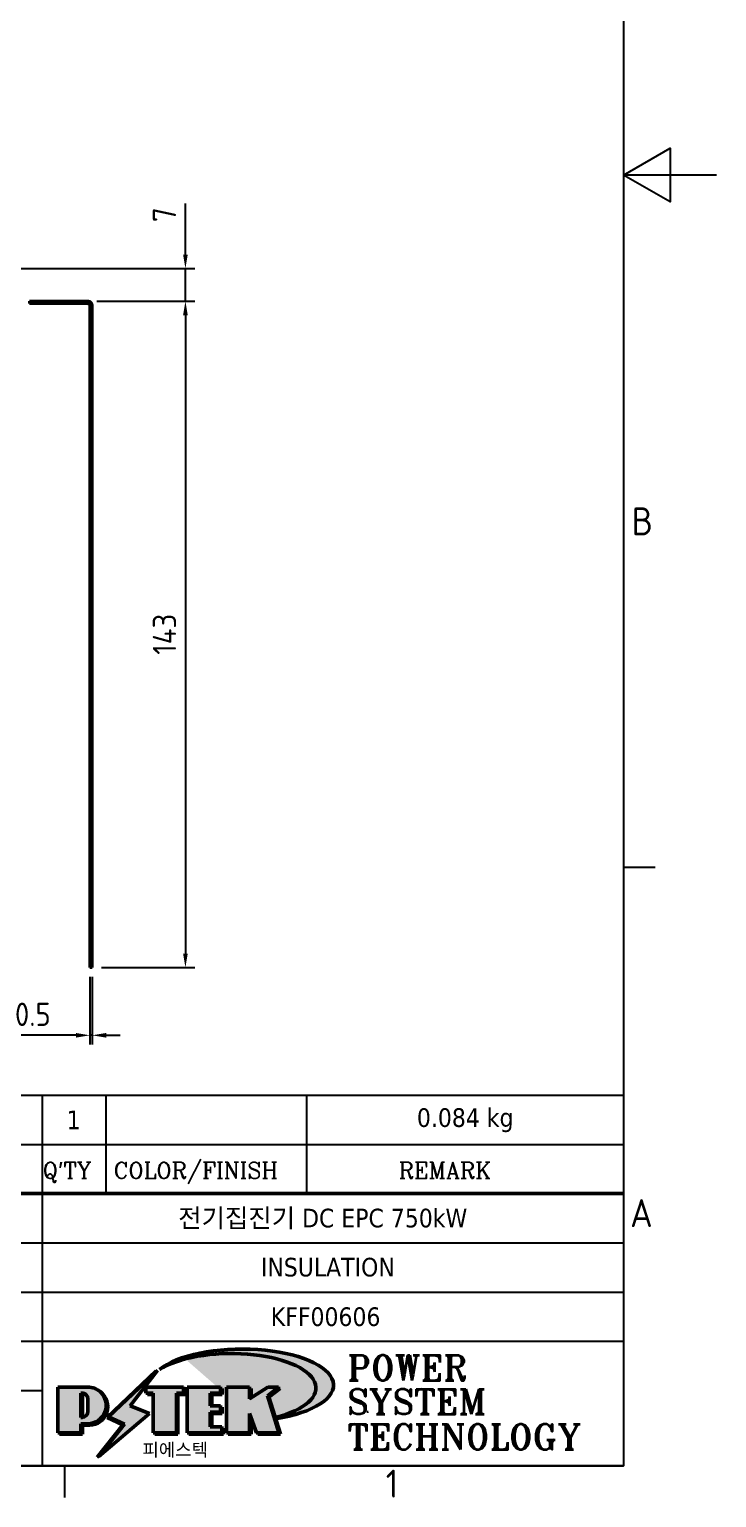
# Model space of a CAD drawing. Header units: millimetres. Extents: x 0 to 840, y 0 to 594.
# Drawn here: x 692.5 to 840, y 13.2 to 328.3 of the extents above; entities that cross this region are included whole.
import ezdxf
from ezdxf.enums import TextEntityAlignment as Align

# ---------------------------------------------------------------- set-up
doc = ezdxf.new("R2010")
doc.units = ezdxf.units.MM
doc.header["$LTSCALE"] = 2
doc.layers.get('0').update_dxf_attribs({"color": 3, "lineweight": 25})
for name, color, linetype, lineweight in [('가시적인 것(ISO)', 3, 'Continuous', 40), ('경계(ISO)', 7, 'Continuous', 25), ('제목(ISO)', 5, 'Continuous', 50), ('치수(ISO)', 2, 'Continuous', 25), ('해치(ISO)', 7, 'Continuous', 18)]:
    doc.layers.add(name, color=color, linetype=linetype, lineweight=lineweight)
doc.styles.add('HAN_291', font='')
doc.styles.add('HAN_370', font='', dxfattribs={"width": 2})
doc.styles.add('RC_284', font='ROMANC.shx')
doc.styles.add('RC_287', font='ROMANC.shx')
doc.styles.add('RC_292', font='ROMANC.shx')
doc.styles.add('ROMANT_294', font='romant.shx')
doc.styles.add('문자 텍스트_M2B', font='isocp.shx')
doc.styles.add('치수 텍스트_PSTEK_POSCO', font='isocp.shx')
doc.styles.add('텍스트 스타일198', font='tahoma.ttf')
doc.styles.add('텍스트 스타일333', font='ROMANC.shx', dxfattribs={"width": 0.800000011920929})
doc.styles.get('HAN_291').set_extended_font_data('GulimChe')
doc.styles.get('HAN_370').set_extended_font_data('GulimChe')
doc.dimstyles.new('치수_PSTEK_POSCO', dxfattribs={"dimscale": 2, "dimtxt": 2.5, "dimasz": 1.5, "dimexe": 1, "dimexo": 1, "dimgap": 1, "dimtad": 1, "dimrnd": 1e-08, "dimdsep": 46, "dimtxsty": '치수 텍스트_PSTEK_POSCO', "dimcen": 0.09, "dimdle": 10, "dimclrd": 7, "dimclre": 7, "dimclrt": 2, "dimadec": 1, "dimazin": 2, "dimtfac": 1, "dimtmove": 0, "dimatfit": 3, "dimfxl": 0, "dimtolj": 1, "dimlwd": -1, "dimlwe": -1, "dimarcsym": 0})

# ---------------------------------------------------------------- blocks, each defined once
blk = doc.blocks.new('경계 Default Border')
at = {"layer": '경계(ISO)'}
for p, q in [((410, 74.25000190734863), (413.4000015258789, 74.25000190734863)), ((350, 10), (350, 6.599999666213989))]:
    blk.add_line(p, q, dxfattribs=at)
at = {"layer": '경계(ISO)', "flags": 128}
for points in [[(10, 10), (10, 287.0000076293945), (410, 287.0000076293945), (410, 10), (10, 10)], [(420, 148.5000038146973), (410, 148.5000038146973), (415, 151.3867473602295), (415, 145.6132507324219), (410, 148.5000038146973)]]:
    blk.add_lwpolyline(points, dxfattribs=at)
at = {"layer": '경계(ISO)', "color": 2, "char_height": 3.00000011920929, "attachment_point": 7, "style": '문자 텍스트_M2B'}
for s, insert in [('B', (410.878270202895, 109.8463944559917)), ('A', (410.7144008173592, 35.61784856929444)), ('1', (384.4860661041481, 6.59999988079071))]:
    blk.add_mtext(s, dxfattribs=dict(at, insert=insert))
blk = doc.blocks.new('제목 블록 PSTEK')
for color, points in [(252, [(317.2195697678507, 17.0593801673321), (322.0326348870767, 21.62682475217465), (322.2781991042243, 21.94392121864296), (317.0471853425802, 16.97985676345368), (318.7512090904202, 16.1899260703855), (316.0018030350395, 12.71868385740789), (316.3356552234328, 13.00206718743325), (318.9235935156908, 16.2694494742633)]), (5, [(321.6183518841322, 17.4193704504104), (319.5281351041078, 18.24969419629727), (322.4505835294948, 22.02344462252142), (317.2195697678507, 17.0593801673321), (318.9235935156908, 16.2694494742633), (316.1741874603099, 12.79820726128571)]), (1, [(324.4839107253602, 19.60711530335299), (325.2419748254881, 19.60711530335299), (325.2419748254881, 20.25857663940324), (321.2266040451076, 20.25857663940324), (321.2266040451076, 19.60711530335299), (321.9846681452406, 19.60711530335299), (321.9846681452406, 15.3430047401139), (324.4839107253602, 15.3430047401139)]), (252, [(321.9846681452406, 19.60711530335299), (321.4042753185749, 19.60711530335299), (321.4042753185749, 19.45905590879572), (321.9846681452406, 19.45905590879572)]), (252, [(324.6615819988275, 19.45905590879572), (325.4196460989604, 19.45905590879572), (325.4196460989604, 20.11051724484596), (325.2419748254881, 20.11051724484596), (325.2419748254881, 19.60711530335299), (324.4839107253602, 19.60711530335299), (324.4839107253602, 15.3430047401139), (322.1623394187076, 15.3430047401139), (322.1623394187076, 15.19494534555726), (324.6615819988275, 15.19494534555726)]), (1, [(329.2277337269622, 20.25857663940324), (325.65654113025, 20.25857663940324), (325.65654113025, 15.3430047401139), (329.3580259941756, 15.3430047401139), (329.3580259941756, 15.9944660761648), (328.1137701654877, 15.9944660761648), (328.1137701654877, 17.56360607323003), (329.2277337269622, 17.56360607323003), (329.2277337269622, 18.25543873810179), (328.1137701654877, 18.25543873810179), (328.1137701654877, 19.60711530335299), (329.2277337269622, 19.60711530335299)]), (252, [(328.2914414389548, 19.45905590879572), (329.4054050004294, 19.45905590879572), (329.4054050004294, 20.11051724484596), (329.2277337269622, 20.11051724484596), (329.2277337269622, 19.60711530335299), (328.1137701654877, 19.60711530335299), (328.1137701654877, 18.25543873810179), (328.2914414389548, 18.25543873810179)]), (1, [(332.3312149849806, 20.25857663940324), (329.8592894925411, 20.25857663940324), (329.8592894925411, 15.3430047401139), (332.3312149849806, 15.3430047401139), (332.3312149849806, 17.4318630164523), (333.0701931098801, 15.3430047401139), (335.4855464857051, 15.3430047401139), (334.2514536401189, 19.30614745124769), (335.4379594596742, 20.25857663940324), (334.3071782107978, 20.25857663940324), (332.3312149849806, 18.99741471888304)]), (252, [(332.5088862584528, 20.1105172448466), (332.3312149849806, 20.1105172448466), (332.3312149849806, 18.99741471888368), (332.5088862584528, 19.11081371413894)]), (252, [(335.6156307331414, 20.11051724484596), (335.2535118015555, 20.11051724484596), (334.2514536401189, 19.30614745124769), (335.4855464857051, 15.3430047401139), (333.1954852176545, 15.3430047401139), (333.2478643833523, 15.19494534555726), (335.6632177591723, 15.19494534555726), (334.4291249135862, 19.15808805669106)]), (252, [(328.2914414389548, 17.41554667867274), (329.4054050004294, 17.41554667867274), (329.4054050004294, 18.10737934354514), (329.2277337269622, 18.10737934354514), (329.2277337269622, 17.56360607323003), (328.1137701654877, 17.56360607323003), (328.1137701654877, 15.9944660761648), (328.2914414389548, 15.9944660761648)]), (252, [(332.5088862584528, 16.92964231796647), (332.3312149849806, 17.43186301645164), (332.3312149849806, 15.3430047401139), (330.0369607660135, 15.3430047401139), (330.0369607660135, 15.19494534555726), (332.5088862584528, 15.19494534555726)]), (252, [(329.5356972676428, 15.8464066816075), (329.3580259941756, 15.8464066816075), (329.3580259941756, 15.3430047401139), (325.8342124037171, 15.3430047401139), (325.8342124037171, 15.19494534555726), (329.5356972676428, 15.19494534555726)])]:
    blk.add_hatch(color=color).paths.add_polyline_path(points)
h = blk.add_hatch(color=1)
edge = h.paths.add_edge_path(flags=0)
edge.add_line((314.2242174273352, 19.60711530335299), (314.2242174273352, 17.00126995915134))
edge.add_line((314.2242174273352, 17.00126995915134), (314.3485873187598, 17.00126995915134))
edge.add_arc((314.3485873187598, 17.6527312952023), 0.6514613360509371, 270, 360)
edge.add_line((315.0000486548106, 17.6527312952023), (315.0000486548106, 18.95565396730211))
edge.add_arc((314.3485873187598, 18.95565396730212), 0.6514613360508712, 0, 90)
edge.add_line((314.3485873187598, 19.60711530335299), (314.2242174273352, 19.60711530335299))
edge = h.paths.add_edge_path()
edge.add_arc((314.9847713324306, 18.28938669179658), 1.969189947606664, 269.9999999999959, 450)
edge.add_line((314.9847713324306, 20.25857663940318), (311.7664314776902, 20.25857663940324))
edge.add_line((311.7664314776902, 20.25857663940324), (311.7664314776902, 15.3430047401139))
edge.add_line((311.7664314776902, 15.3430047401139), (314.2242174273352, 15.3430047401139))
edge.add_line((314.2242174273352, 15.3430047401139), (314.2242174273352, 16.32019674418991))
edge.add_line((314.2242174273352, 16.32019674418991), (314.9847713324307, 16.32019674418991))
h = blk.add_hatch(color=252)
edge = h.paths.add_edge_path()
edge.add_arc((314.9847713324309, 18.28938669179657), 1.969189947606666, 270, 406.8278729790604)
edge.add_arc((315.1624426058984, 18.1413272972396), 1.969189947606962, -90, 53.560984836317004, ccw=False)
edge.add_line((315.1624426058984, 16.17213734963263), (314.4018887008024, 16.17213734963263))
edge.add_line((314.4018887008024, 16.17213734963263), (314.4018887008024, 15.19494534555726))
edge.add_line((314.4018887008024, 15.19494534555726), (311.9441027511573, 15.19494534555726))
edge.add_line((311.9441027511573, 15.19494534555726), (311.9441027511573, 15.3430047401139))
edge.add_line((311.9441027511573, 15.3430047401139), (314.2242174273352, 15.3430047401139))
edge.add_line((314.2242174273352, 15.3430047401139), (314.2242174273352, 16.32019674418991))
edge.add_line((314.2242174273352, 16.32019674418991), (314.9847713324309, 16.32019674418991))
h = blk.add_hatch(color=252)
edge = h.paths.add_edge_path()
edge.add_line((314.4018887008024, 19.45905590879572), (314.5262585922315, 19.45905590879572))
edge.add_arc((314.5262585922314, 18.80759457274939), 0.6514613360463194, 60.4189348879147, 90.00000000000318, ccw=False)
edge.add_arc((314.3485873187602, 18.95565396730057), 0.6514613360524251, 39.96992292766206, 90.00000000009999)
edge.add_line((314.3485873187591, 19.60711530335307), (314.2242174273352, 19.60711530335298))
edge.add_line((314.2242174273352, 19.60711530335299), (314.2242174273352, 17.00126995915134))
edge.add_line((314.2242174273352, 17.00126995915134), (314.3485873187591, 17.00126995915134))
edge.add_arc((314.3485873187568, 17.652731295233), 0.6514613360816299, 270.0000000002, 274.6930825552478)
edge.add_line((314.4018887008024, 17.0034541317032), (314.4018887008024, 19.45905590879572))
at = {"layer": '해치(ISO)', "true_color": 0x27d1fc}
h = blk.add_hatch(color=140, dxfattribs=at)
edge = h.paths.add_edge_path()
edge.add_ellipse((330.3660919371412, 20.15576403068321), major_axis=(9.100907360794343, 0), ratio=0.4069904968023172, start_angle=301.3098473703837, end_angle=507.7436900681698)
edge.add_ellipse((331.5340919371412, 20.4634168429492), major_axis=(-9.82350664112931, 0), ratio=0.3942600559756514, start_angle=111.51207141178469, end_angle=334.47025347086895, ccw=False)
edge.add_line((335.1363447531188, 16.8601935978785), (335.0955236905705, 16.99119398620872))
at = {"color": 180}
for p, q in [((182.475792979055, 11.79100474011392), (182.4757929790549, 51.56524660363496)), ((182.4757929790549, 51.56524660363496), (372.4757929537551, 51.56524660363496)), ((189.2651435055721, 51.56524660363496), (189.2651435055722, 41.00524660363494)), ((215.2152739891528, 41.00524660363494), (215.2152739891528, 51.56524660363496)), ((280.8758854511282, 51.56524660363496), (280.8758854511282, 41.00524660363494)), ((310.0881549537552, 51.56524660363496), (310.0881549537553, 41.00524660363494)), ((316.9044520275131, 51.56524660363496), (316.9044520275127, 41.00524660363494)), ((338.4566026226726, 51.56524660363496), (338.4566026226727, 41.00524660363494)), ((372.4757929537551, 51.56524660363496), (372.4757929537551, 11.79100474011389)), ((182.475792979055, 46.2852466036349), (372.4757929537551, 46.28524660363492)), ((182.475792979055, 41.00524660363493), (206.451475290024, 41.00524660363493)), ((222.9401812389276, 11.79100474011392), (222.9401812389276, 41.00524660363494)), ((239.4288871878316, 11.79100474011392), (239.4288871878316, 41.00524660363494)), ((255.9175931367356, 11.79100474011392), (255.9175931367356, 41.00524660363494)), ((268.6918866058747, 41.00524660363494), (268.6918866058747, 30.44524660363498)), ((280.8758854511282, 41.00524660363494), (280.8758854511282, 25.16524660363502)), ((310.088154953755, 41.00524660363494), (310.088154953755, 11.79100474011392)), ((182.475792979055, 35.72524660363497), (206.451475290024, 35.72524660363497)), ((198.8621818849491, 12.02524660363491), (198.8621818849491, 35.72524660363497)), ((206.451475290024, 35.72524660363497), (372.4757929537551, 35.72524660363497)), ((182.475792979055, 31.77524660363492), (206.451475290024, 31.77524660363492)), ((255.917593136736, 30.44524660363498), (372.4757929537552, 30.44524660363501)), ((182.475792979055, 27.82524660363487), (206.451475290024, 27.82524660363487)), ((182.475792979055, 23.87524660363505), (206.451475290024, 23.87524660363505)), ((255.9175931367359, 25.16524660363502), (372.4757929537552, 25.165246603635)), ((268.6918866058744, 25.16524660363502), (268.6918866058744, 11.79100474011392)), ((182.475792979055, 19.92524660363478), (206.451475290024, 19.92524660363478)), ((255.9175931367359, 19.88524660363481), (310.0881549537553, 19.88524660363481)), ((182.475792979055, 15.97524660363496), (206.451475290024, 15.97524660363496)), ((206.451475290024, 16.74100474011396), (255.9175931367359, 16.74100474011396)), ((182.475792979055, 11.79100474011392), (372.4757929537551, 11.79100474011389))]:
    blk.add_line(p, q, dxfattribs=at)
at = {"color": 7, "lineweight": 50}
for p, q in [((206.4514752900237, 11.79100474011392), (206.4514752900237, 41.00524660363494)), ((206.451475290024, 41.00524660363494), (372.4757929537551, 41.00524660363496))]:
    blk.add_line(p, q, dxfattribs=at)
at = {"color": 7}
for p, q in [((322.2781991042243, 21.94392121864296), (317.0471853425802, 16.97985676345368)), ((322.4505835294948, 22.02344462252142), (317.2195697678507, 17.0593801673321)), ((317.2195697678507, 17.0593801673321), (322.0326348870767, 21.62682475217465)), ((319.5281351041078, 18.24969419629727), (322.4505835294948, 22.02344462252142)), ((322.0326348870767, 21.62682475217465), (322.2781991042243, 21.94392121864296)), ((311.7664314776902, 20.25900474011391), (311.7664314776902, 15.34300474011391)), ((314.9847713324309, 20.25857663940324), (311.7664314776902, 20.25857663940324)), ((314.9847713324309, 20.25857663940324), (311.7664314776902, 20.25857663940324)), ((311.7664314776902, 20.25857663940324), (311.7664314776902, 15.3430047401139)), ((314.2242174273352, 17.00126995915134), (314.2242174273352, 19.60711530335299)), ((314.2242174273352, 19.60711530335299), (314.3485873187591, 19.60711530335299)), ((314.3485873187591, 19.60711530335299), (314.2242174273352, 19.60711530335299)), ((314.2242174273352, 19.60711530335299), (314.2242174273352, 17.00126995915134)), ((314.2242174273352, 17.00126995915134), (314.2242174273352, 19.60711530335299)), ((314.2242174273352, 19.60711530335299), (314.3485873187591, 19.60711530335299)), ((314.4018887008024, 19.45905590879572), (314.5262585922314, 19.45905590879572)), ((314.4018887008024, 17.0034541317032), (314.4018887008024, 19.45905590879572)), ((315.0000486548106, 18.95565396730275), (315.0000486548106, 17.65273129520161)), ((315.0000486548106, 18.95565396730275), (315.0000486548106, 17.65273129520161)), ((325.2419748254881, 20.25857663940324), (321.2266040451076, 20.25857663940324)), ((321.2266040451076, 20.25857663940324), (321.2266040451076, 19.60711530335299)), ((325.2419748254881, 20.25857663940324), (321.2266040451076, 20.25857663940324)), ((321.2266040451076, 20.25857663940324), (321.2266040451076, 19.60711530335299)), ((321.2266040451076, 19.60711530335299), (321.9846681452406, 19.60711530335299)), ((321.2266040451076, 19.60711530335299), (321.9846681452406, 19.60711530335299)), ((321.4042753185749, 19.60711530335299), (321.4042753185749, 19.45905590879572)), ((321.9846681452406, 19.60711530335299), (321.4042753185749, 19.60711530335299)), ((321.4042753185749, 19.45905590879572), (321.9846681452406, 19.45905590879572)), ((321.9846681452406, 19.60711530335299), (321.9846681452406, 15.3430047401139)), ((321.9846681452406, 19.45905590879572), (321.9846681452406, 19.60711530335299)), ((321.9846681452406, 19.60711530335299), (321.9846681452406, 15.3430047401139)), ((324.4839107253602, 19.60711530335299), (325.2419748254881, 19.60711530335299)), ((324.4839107253602, 15.3430047401139), (324.4839107253602, 19.60711530335299)), ((325.2419748254881, 19.60711530335299), (324.4839107253602, 19.60711530335299)), ((324.4839107253602, 19.60711530335299), (324.4839107253602, 15.3430047401139)), ((324.4839107253602, 19.60711530335299), (325.2419748254881, 19.60711530335299)), ((324.4839107253602, 15.3430047401139), (324.4839107253602, 19.60711530335299)), ((324.6615819988275, 19.45905590879572), (325.4196460989604, 19.45905590879572)), ((324.6615819988275, 15.19494534555726), (324.6615819988275, 19.45905590879572)), ((325.2419748254881, 19.60711530335299), (325.2419748254881, 20.25857663940324)), ((325.2419748254881, 19.60711530335299), (325.2419748254881, 20.25857663940324)), ((325.4196460989604, 20.11051724484596), (325.2419748254881, 20.11051724484596)), ((325.2419748254881, 20.11051724484596), (325.2419748254881, 19.60711530335299)), ((325.4196460989604, 19.45905590879572), (325.4196460989604, 20.11051724484596)), ((329.2277337269622, 20.25857663940324), (325.65654113025, 20.25857663940324)), ((325.65654113025, 20.25857663940324), (325.65654113025, 15.3430047401139)), ((325.65654113025, 20.25857663940324), (325.65654113025, 15.3430047401139)), ((329.2277337269622, 20.25857663940324), (325.65654113025, 20.25857663940324)), ((328.1137701654877, 18.25543873810179), (328.1137701654877, 19.60711530335299)), ((328.1137701654877, 19.60711530335299), (329.2277337269622, 19.60711530335299)), ((329.2277337269622, 19.60711530335299), (328.1137701654877, 19.60711530335299)), ((328.1137701654877, 19.60711530335299), (328.1137701654877, 18.25543873810179)), ((328.1137701654877, 18.25543873810179), (328.1137701654877, 19.60711530335299)), ((328.1137701654877, 19.60711530335299), (329.2277337269622, 19.60711530335299)), ((328.2914414389548, 18.25543873810179), (328.2914414389548, 19.45905590879572)), ((328.2914414389548, 19.45905590879572), (329.4054050004294, 19.45905590879572)), ((329.2277337269622, 19.60711530335299), (329.2277337269622, 20.25857663940324)), ((329.2277337269622, 19.60711530335299), (329.2277337269622, 20.25857663940324)), ((329.4054050004294, 20.11051724484596), (329.2277337269622, 20.11051724484596)), ((329.2277337269622, 20.11051724484596), (329.2277337269622, 19.60711530335299)), ((329.4054050004294, 19.45905590879572), (329.4054050004294, 20.11051724484596)), ((332.3312149849806, 20.25857663940324), (329.8592894925411, 20.25857663940324)), ((329.8592894925411, 20.25857663940324), (329.8592894925411, 15.3430047401139)), ((329.8592894925411, 20.25857663940324), (329.8592894925411, 15.3430047401139)), ((332.3312149849806, 20.25857663940324), (329.8592894925411, 20.25857663940324)), ((334.3071782107978, 20.25857663940324), (332.3312149849806, 18.99741471888304)), ((332.3312149849806, 18.99741471888304), (332.3312149849806, 20.25857663940324)), ((334.3071782107978, 20.25857663940324), (332.3312149849806, 18.99741471888304)), ((332.3312149849806, 18.99741471888304), (332.3312149849806, 20.25857663940324)), ((332.5088862584528, 20.1105172448466), (332.3312149849806, 20.1105172448466)), ((332.3312149849806, 20.1105172448466), (332.3312149849806, 18.99741471888368)), ((332.3312149849806, 18.99741471888368), (332.5088862584528, 19.11081371413894)), ((332.5088862584528, 19.11081371413894), (332.5088862584528, 20.1105172448466)), ((334.2514536401189, 19.30614745124769), (335.4379594596742, 20.25857663940324)), ((334.2514536401189, 19.30614745124769), (335.4379594596742, 20.25857663940324)), ((335.2535118015555, 20.11051724484596), (334.2514536401189, 19.30614745124769)), ((335.4855464857051, 15.3430047401139), (334.2514536401189, 19.30614745124769)), ((334.2514536401189, 19.30614745124769), (335.4855464857051, 15.3430047401139)), ((335.4855464857051, 15.3430047401139), (334.2514536401189, 19.30614745124769)), ((335.4379594596742, 20.25857663940324), (334.3071782107978, 20.25857663940324)), ((335.4379594596742, 20.25857663940324), (334.3071782107978, 20.25857663940324)), ((334.4291249135862, 19.15808805669104), (335.6156307331414, 20.11051724484596)), ((335.6632177591723, 15.19494534555726), (334.4291249135862, 19.15808805669104)), ((335.6156307331414, 20.11051724484596), (335.2535118015555, 20.11051724484596)), ((316.1741874603099, 12.79820726128571), (321.6183518841322, 17.4193704504104)), ((321.6183518841322, 17.4193704504104), (319.5281351041078, 18.24969419629727)), ((329.2277337269622, 18.25543873810179), (328.1137701654877, 18.25543873810179)), ((328.1137701654877, 18.25543873810179), (328.2914414389548, 18.25543873810179)), ((329.2277337269622, 18.25543873810179), (328.1137701654877, 18.25543873810179)), ((328.1137701654877, 17.56360607323003), (329.2277337269622, 17.56360607323003)), ((328.1137701654877, 15.9944660761648), (328.1137701654877, 17.56360607323003)), ((329.2277337269622, 17.56360607323003), (328.1137701654877, 17.56360607323003)), ((328.1137701654877, 17.56360607323003), (328.1137701654877, 15.9944660761648)), ((328.1137701654877, 17.56360607323003), (329.2277337269622, 17.56360607323003)), ((328.1137701654877, 15.9944660761648), (328.1137701654877, 17.56360607323003)), ((328.2914414389548, 15.9944660761648), (328.2914414389548, 17.41554667867274)), ((328.2914414389548, 17.41554667867274), (329.4054050004294, 17.41554667867274)), ((329.2277337269622, 17.56360607323003), (329.2277337269622, 18.25543873810179)), ((329.2277337269622, 17.56360607323003), (329.2277337269622, 18.25543873810179)), ((329.4054050004294, 18.10737934354514), (329.2277337269622, 18.10737934354514)), ((329.2277337269622, 18.10737934354514), (329.2277337269622, 17.56360607323003)), ((329.4054050004294, 17.41554667867274), (329.4054050004294, 18.10737934354514)), ((332.3312149849806, 17.4318630164523), (333.0701931098801, 15.3430047401139)), ((332.3312149849806, 15.3430047401139), (332.3312149849806, 17.4318630164523)), ((332.5088862584528, 16.92964231796647), (332.3312149849806, 17.43186301645164)), ((332.3312149849806, 17.43186301645164), (332.3312149849806, 15.3430047401139)), ((332.3312149849806, 17.4318630164523), (333.0701931098801, 15.3430047401139)), ((332.3312149849806, 15.3430047401139), (332.3312149849806, 17.4318630164523)), ((345.0447381189468, 17.50375595811051), (344.9867755289346, 17.689895936919)), ((314.3485873187591, 17.00126995915134), (314.2242174273352, 17.00126995915134)), ((314.2242174273352, 17.00126995915134), (314.3485873187591, 17.00126995915134)), ((314.3485873187591, 17.00126995915134), (314.2242174273352, 17.00126995915134)), ((314.2242174273352, 16.32019674418991), (314.9847713324309, 16.32019674418991)), ((314.2242174273352, 15.3430047401139), (314.2242174273352, 16.32019674418991)), ((314.9847713324309, 16.32019674418991), (314.2242174273352, 16.32019674418991)), ((314.2242174273352, 16.32019674418991), (314.2242174273352, 15.3430047401139)), ((314.2242174273352, 16.32019674418991), (314.9847713324309, 16.32019674418991)), ((314.2242174273352, 15.3430047401139), (314.2242174273352, 16.32019674418991)), ((314.4018887008024, 16.17213734963263), (315.162442605898, 16.17213734963263)), ((314.4018887008024, 15.19494534555726), (314.4018887008024, 16.17213734963263)), ((318.7512090904202, 16.1899260703855), (316.0018030350395, 12.71868385740789)), ((318.9235935156908, 16.2694494742633), (316.1741874603099, 12.79820726128571)), ((316.3356552234328, 13.00206718743325), (318.9235935156908, 16.2694494742633)), ((317.0471853425802, 16.97985676345368), (318.7512090904202, 16.1899260703855)), ((318.9235935156908, 16.2694494742633), (317.2195697678507, 17.0593801673321)), ((317.2195697678507, 17.0593801673321), (318.9235935156908, 16.2694494742633)), ((329.3580259941756, 15.9944660761648), (328.1137701654877, 15.9944660761648)), ((328.1137701654877, 15.9944660761648), (328.2914414389548, 15.9944660761648)), ((329.3580259941756, 15.9944660761648), (328.1137701654877, 15.9944660761648)), ((329.3580259941756, 15.3430047401139), (329.3580259941756, 15.9944660761648)), ((329.3580259941756, 15.3430047401139), (329.3580259941756, 15.9944660761648)), ((329.5356972676428, 15.8464066816075), (329.3580259941756, 15.8464066816075)), ((329.3580259941756, 15.8464066816075), (329.3580259941756, 15.3430047401139)), ((329.5356972676428, 15.19494534555726), (329.5356972676428, 15.8464066816075)), ((332.5088862584528, 15.19494534555726), (332.5088862584528, 16.92964231796647)), ((311.7664314776902, 15.3430047401139), (314.2242174273352, 15.3430047401139)), ((311.7664314776902, 15.3430047401139), (314.2242174273352, 15.3430047401139)), ((314.2242174273352, 15.3430047401139), (311.9441027511573, 15.3430047401139)), ((311.9441027511573, 15.3430047401139), (311.9441027511573, 15.19494534555726)), ((311.9441027511573, 15.19494534555726), (314.4018887008024, 15.19494534555726)), ((321.9846681452406, 15.3430047401139), (324.4839107253602, 15.3430047401139)), ((321.9846681452406, 15.3430047401139), (324.4839107253602, 15.3430047401139)), ((324.4839107253602, 15.3430047401139), (322.1623394187076, 15.3430047401139)), ((322.1623394187076, 15.3430047401139), (322.1623394187076, 15.19494534555726)), ((322.1623394187076, 15.19494534555726), (324.6615819988275, 15.19494534555726)), ((325.65654113025, 15.3430047401139), (329.3580259941756, 15.3430047401139)), ((325.65654113025, 15.3430047401139), (329.3580259941756, 15.3430047401139)), ((329.3580259941756, 15.3430047401139), (325.8342124037171, 15.3430047401139)), ((325.8342124037171, 15.3430047401139), (325.8342124037171, 15.19494534555726)), ((325.8342124037171, 15.19494534555726), (329.5356972676428, 15.19494534555726)), ((329.8592894925411, 15.3430047401139), (332.3312149849806, 15.3430047401139)), ((329.8592894925411, 15.3430047401139), (332.3312149849806, 15.3430047401139)), ((332.3312149849806, 15.3430047401139), (330.0369607660135, 15.3430047401139)), ((330.0369607660135, 15.3430047401139), (330.0369607660135, 15.19494534555726)), ((330.0369607660135, 15.19494534555726), (332.5088862584528, 15.19494534555726)), ((333.0701931098801, 15.3430047401139), (335.4855464857051, 15.3430047401139)), ((333.0701931098801, 15.3430047401139), (335.4855464857051, 15.3430047401139)), ((335.4855464857051, 15.3430047401139), (333.1954852176545, 15.3430047401139)), ((333.1954852176545, 15.3430047401139), (333.2478643833523, 15.19494534555726)), ((333.2478643833523, 15.19494534555726), (335.6632177591723, 15.19494534555726)), ((316.0018030350395, 12.71868385740789), (316.3356552234328, 13.00206718743325))]:
    blk.add_line(p, q, dxfattribs=at)
at = {"color": 5}
for p, q in [((322.4505835294948, 22.02344462252142), (317.2195697678507, 17.0593801673321)), ((319.5281351041078, 18.24969419629727), (322.4505835294948, 22.02344462252142)), ((316.1741874603099, 12.79820726128571), (321.6183518841322, 17.4193704504104)), ((321.6183518841322, 17.4193704504104), (319.5281351041078, 18.24969419629727)), ((318.9235935156908, 16.2694494742633), (316.1741874603099, 12.79820726128571)), ((317.2195697678507, 17.0593801673321), (318.9235935156908, 16.2694494742633))]:
    blk.add_line(p, q, dxfattribs=at)
at = {"color": 1}
for p, q in [((314.9847713324309, 20.25857663940324), (311.7664314776902, 20.25857663940324)), ((311.7664314776902, 20.25857663940324), (311.7664314776902, 15.3430047401139)), ((314.2242174273352, 17.00126995915134), (314.2242174273352, 19.60711530335299)), ((314.2242174273352, 19.60711530335299), (314.3485873187591, 19.60711530335299)), ((315.0000486548106, 18.95565396730275), (315.0000486548106, 17.65273129520161)), ((325.2419748254881, 20.25857663940324), (321.2266040451076, 20.25857663940324)), ((321.2266040451076, 20.25857663940324), (321.2266040451076, 19.60711530335299)), ((321.2266040451076, 19.60711530335299), (321.9846681452406, 19.60711530335299)), ((321.9846681452406, 19.60711530335299), (321.9846681452406, 15.3430047401139)), ((324.4839107253602, 19.60711530335299), (325.2419748254881, 19.60711530335299)), ((324.4839107253602, 15.3430047401139), (324.4839107253602, 19.60711530335299)), ((325.2419748254881, 19.60711530335299), (325.2419748254881, 20.25857663940324)), ((329.2277337269622, 20.25857663940324), (325.65654113025, 20.25857663940324)), ((325.65654113025, 20.25857663940324), (325.65654113025, 15.3430047401139)), ((328.1137701654877, 18.25543873810179), (328.1137701654877, 19.60711530335299)), ((328.1137701654877, 19.60711530335299), (329.2277337269622, 19.60711530335299)), ((329.2277337269622, 19.60711530335299), (329.2277337269622, 20.25857663940324)), ((332.3312149849806, 20.25857663940324), (329.8592894925411, 20.25857663940324)), ((329.8592894925411, 20.25857663940324), (329.8592894925411, 15.3430047401139)), ((334.3071782107978, 20.25857663940324), (332.3312149849806, 18.99741471888304)), ((332.3312149849806, 18.99741471888304), (332.3312149849806, 20.25857663940324)), ((334.2514536401189, 19.30614745124769), (335.4379594596742, 20.25857663940324)), ((335.4855464857051, 15.3430047401139), (334.2514536401189, 19.30614745124769)), ((335.4379594596742, 20.25857663940324), (334.3071782107978, 20.25857663940324)), ((329.2277337269622, 18.25543873810179), (328.1137701654877, 18.25543873810179)), ((328.1137701654877, 17.56360607323003), (329.2277337269622, 17.56360607323003)), ((328.1137701654877, 15.9944660761648), (328.1137701654877, 17.56360607323003)), ((329.2277337269622, 17.56360607323003), (329.2277337269622, 18.25543873810179)), ((332.3312149849806, 17.4318630164523), (333.0701931098801, 15.3430047401139)), ((332.3312149849806, 15.3430047401139), (332.3312149849806, 17.4318630164523)), ((314.3485873187591, 17.00126995915134), (314.2242174273352, 17.00126995915134)), ((314.2242174273352, 16.32019674418991), (314.9847713324309, 16.32019674418991)), ((314.2242174273352, 15.3430047401139), (314.2242174273352, 16.32019674418991)), ((329.3580259941756, 15.9944660761648), (328.1137701654877, 15.9944660761648)), ((329.3580259941756, 15.3430047401139), (329.3580259941756, 15.9944660761648)), ((311.7664314776902, 15.3430047401139), (314.2242174273352, 15.3430047401139)), ((321.9846681452406, 15.3430047401139), (324.4839107253602, 15.3430047401139)), ((325.65654113025, 15.3430047401139), (329.3580259941756, 15.3430047401139)), ((329.8592894925411, 15.3430047401139), (332.3312149849806, 15.3430047401139)), ((333.0701931098801, 15.3430047401139), (335.4855464857051, 15.3430047401139))]:
    blk.add_line(p, q, dxfattribs=at)
at = {"color": 7}
for centre, radius, start, end in [((314.3485873187598, 18.95565396730211), 0.6514613360508712, 0, 90), ((314.3485873187602, 18.95565396730057), 0.6514613360524251, 39.96992292766117, 90), ((314.3485873187598, 18.95565396730212), 0.6514613360508712, 0, 90), ((314.5262585922314, 18.80759457274939), 0.6514613360463193, 60.41893488791137, 90), ((314.9847713324309, 18.28938669179658), 1.969189947606665, 270, 90), ((314.9847713324309, 18.28938669179658), 1.969189947606665, 270, 90), ((314.9847713324307, 18.2893866917965), 1.969189947606594, 270, 46.82787297909833), ((315.1624426058984, 18.1413272972396), 1.969189947606961, 270, 53.56098483636067), ((314.3485873187597, 17.65273129520228), 0.6514613360509381, 270, 0), ((314.3485873187598, 17.6527312952023), 0.6514613360509381, 270, 0), ((314.3485873187568, 17.652731295233), 0.6514613360816299, 270, 274.6930825552478)]:
    blk.add_arc(centre, radius, start, end, dxfattribs=at)
at = {"color": 1}
for centre, radius, start, end in [((314.3485873187598, 18.95565396730211), 0.6514613360508712, 0, 90), ((314.9847713324309, 18.28938669179657), 1.969189947606665, 270, 90), ((314.3485873187598, 17.6527312952023), 0.6514613360509381, 270, 0)]:
    blk.add_arc(centre, radius, start, end, dxfattribs=at)
at = {"layer": '제목(ISO)', "lineweight": 18}
blk.add_line((182.475792979055, 35.72500474011393), (182.475792979055, 11.79100474011392), dxfattribs=at)
at = {"layer": '제목(ISO)'}
for p, q in [((322.2781991042243, 21.94392121864296), (317.0471853425802, 16.97985676345368)), ((322.4505835294948, 22.02344462252142), (317.2195697678507, 17.0593801673321)), ((317.2195697678507, 17.0593801673321), (322.0326348870767, 21.62682475217465)), ((319.5281351041078, 18.24969419629727), (322.4505835294948, 22.02344462252142)), ((322.0326348870767, 21.62682475217465), (322.2781991042243, 21.94392121864296)), ((314.9847713324306, 20.25857663940324), (311.7664314776902, 20.25857663940324)), ((311.7664314776902, 20.25857663940324), (311.7664314776902, 15.3430047401139)), ((314.2242174273352, 17.00126995915134), (314.2242174273352, 19.60711530335299)), ((314.2242174273352, 19.60711530335299), (314.3485873187598, 19.60711530335299)), ((314.3485873187591, 19.60711530335299), (314.2242174273352, 19.60711530335299)), ((314.2242174273352, 19.60711530335299), (314.2242174273352, 17.00126995915134)), ((314.4018887008024, 19.45905590879572), (314.5262585922314, 19.45905590879572)), ((314.4018887008024, 17.0034541317032), (314.4018887008024, 19.45905590879572)), ((315.0000486548106, 18.95565396730211), (315.0000486548106, 17.6527312952023)), ((325.2419748254881, 20.25857663940324), (321.2266040451076, 20.25857663940324)), ((321.2266040451076, 20.25857663940324), (321.2266040451076, 19.60711530335299)), ((321.2266040451076, 19.60711530335299), (321.9846681452406, 19.60711530335299)), ((321.9846681452406, 19.60711530335299), (321.4042753185749, 19.60711530335299)), ((321.4042753185749, 19.60711530335299), (321.4042753185749, 19.45905590879572)), ((321.4042753185749, 19.45905590879572), (321.9846681452406, 19.45905590879572)), ((321.9846681452406, 19.60711530335299), (321.9846681452406, 15.3430047401139)), ((321.9846681452406, 19.45905590879572), (321.9846681452406, 19.60711530335299)), ((324.4839107253602, 19.60711530335299), (325.2419748254881, 19.60711530335299)), ((324.4839107253602, 15.3430047401139), (324.4839107253602, 19.60711530335299)), ((325.2419748254881, 19.60711530335299), (324.4839107253602, 19.60711530335299)), ((324.4839107253602, 19.60711530335299), (324.4839107253602, 15.3430047401139)), ((324.6615819988275, 19.45905590879572), (325.4196460989604, 19.45905590879572)), ((324.6615819988275, 15.19494534555726), (324.6615819988275, 19.45905590879572)), ((325.2419748254881, 19.60711530335299), (325.2419748254881, 20.25857663940324)), ((325.4196460989604, 20.11051724484596), (325.2419748254881, 20.11051724484596)), ((325.2419748254881, 20.11051724484596), (325.2419748254881, 19.60711530335299)), ((325.4196460989604, 19.45905590879572), (325.4196460989604, 20.11051724484596)), ((329.2277337269622, 20.25857663940324), (325.65654113025, 20.25857663940324)), ((325.65654113025, 20.25857663940324), (325.65654113025, 15.3430047401139)), ((328.1137701654877, 18.25543873810179), (328.1137701654877, 19.60711530335299)), ((328.1137701654877, 19.60711530335299), (329.2277337269622, 19.60711530335299)), ((329.2277337269622, 19.60711530335299), (328.1137701654877, 19.60711530335299)), ((328.1137701654877, 19.60711530335299), (328.1137701654877, 18.25543873810179)), ((328.2914414389548, 19.45905590879572), (329.4054050004294, 19.45905590879572)), ((328.2914414389548, 18.25543873810179), (328.2914414389548, 19.45905590879572)), ((329.2277337269622, 19.60711530335299), (329.2277337269622, 20.25857663940324)), ((329.4054050004294, 20.11051724484596), (329.2277337269622, 20.11051724484596)), ((329.2277337269622, 20.11051724484596), (329.2277337269622, 19.60711530335299)), ((329.4054050004294, 19.45905590879572), (329.4054050004294, 20.11051724484596)), ((332.3312149849806, 20.25857663940324), (329.8592894925411, 20.25857663940324)), ((329.8592894925411, 20.25857663940324), (329.8592894925411, 15.3430047401139)), ((334.3071782107978, 20.25857663940324), (332.3312149849806, 18.99741471888304)), ((332.3312149849806, 18.99741471888304), (332.3312149849806, 20.25857663940324)), ((332.5088862584528, 20.1105172448466), (332.3312149849806, 20.1105172448466)), ((332.3312149849806, 20.1105172448466), (332.3312149849806, 18.99741471888368)), ((332.3312149849806, 18.99741471888368), (332.5088862584528, 19.11081371413894)), ((332.5088862584528, 19.11081371413894), (332.5088862584528, 20.1105172448466)), ((334.2514536401189, 19.30614745124769), (335.4379594596742, 20.25857663940324)), ((335.2535118015555, 20.11051724484596), (334.2514536401189, 19.30614745124769)), ((335.4855464857051, 15.3430047401139), (334.2514536401189, 19.30614745124769)), ((334.2514536401189, 19.30614745124769), (335.4855464857051, 15.3430047401139)), ((335.4379594596742, 20.25857663940324), (334.3071782107978, 20.25857663940324)), ((334.4291249135862, 19.15808805669106), (335.6156307331414, 20.11051724484596)), ((335.6632177591723, 15.19494534555726), (334.4291249135862, 19.15808805669106)), ((335.6156307331414, 20.11051724484596), (335.2535118015555, 20.11051724484596)), ((316.1741874603099, 12.79820726128571), (321.6183518841322, 17.4193704504104)), ((321.6183518841322, 17.4193704504104), (319.5281351041078, 18.24969419629727)), ((329.2277337269622, 18.25543873810179), (328.1137701654877, 18.25543873810179)), ((328.1137701654877, 18.25543873810179), (328.2914414389548, 18.25543873810179)), ((328.1137701654877, 15.9944660761648), (328.1137701654877, 17.56360607323003)), ((328.1137701654877, 17.56360607323003), (329.2277337269622, 17.56360607323003)), ((329.2277337269622, 17.56360607323003), (328.1137701654877, 17.56360607323003)), ((328.1137701654877, 17.56360607323003), (328.1137701654877, 15.9944660761648)), ((328.2914414389548, 17.41554667867274), (329.4054050004294, 17.41554667867274)), ((328.2914414389548, 15.9944660761648), (328.2914414389548, 17.41554667867274)), ((329.2277337269622, 17.56360607323003), (329.2277337269622, 18.25543873810179)), ((329.4054050004294, 18.10737934354514), (329.2277337269622, 18.10737934354514)), ((329.2277337269622, 18.10737934354514), (329.2277337269622, 17.56360607323003)), ((329.4054050004294, 17.41554667867274), (329.4054050004294, 18.10737934354514)), ((332.3312149849806, 15.3430047401139), (332.3312149849806, 17.4318630164523)), ((332.3312149849806, 17.4318630164523), (333.0701931098801, 15.3430047401139)), ((332.5088862584528, 16.92964231796647), (332.3312149849806, 17.43186301645164)), ((332.3312149849806, 17.43186301645164), (332.3312149849806, 15.3430047401139)), ((314.3485873187598, 17.00126995915134), (314.2242174273352, 17.00126995915134)), ((314.2242174273352, 17.00126995915134), (314.3485873187591, 17.00126995915134)), ((314.2242174273352, 15.3430047401139), (314.2242174273352, 16.32019674418991)), ((314.2242174273352, 16.32019674418991), (314.9847713324307, 16.32019674418991)), ((314.9847713324309, 16.32019674418991), (314.2242174273352, 16.32019674418991)), ((314.2242174273352, 16.32019674418991), (314.2242174273352, 15.3430047401139)), ((314.4018887008024, 15.19494534555726), (314.4018887008024, 16.17213734963263)), ((314.4018887008024, 16.17213734963263), (315.1624426058984, 16.17213734963263)), ((318.7512090904202, 16.1899260703855), (316.0018030350395, 12.71868385740789)), ((318.9235935156908, 16.2694494742633), (316.1741874603099, 12.79820726128571)), ((316.3356552234328, 13.00206718743325), (318.9235935156908, 16.2694494742633)), ((317.0471853425802, 16.97985676345368), (318.7512090904202, 16.1899260703855)), ((317.2195697678507, 17.0593801673321), (318.9235935156908, 16.2694494742633)), ((318.9235935156908, 16.2694494742633), (317.2195697678507, 17.0593801673321)), ((329.3580259941756, 15.9944660761648), (328.1137701654877, 15.9944660761648)), ((328.1137701654877, 15.9944660761648), (328.2914414389548, 15.9944660761648)), ((329.3580259941756, 15.3430047401139), (329.3580259941756, 15.9944660761648)), ((329.5356972676428, 15.8464066816075), (329.3580259941756, 15.8464066816075)), ((329.3580259941756, 15.8464066816075), (329.3580259941756, 15.3430047401139)), ((329.5356972676428, 15.19494534555726), (329.5356972676428, 15.8464066816075)), ((332.5088862584528, 15.19494534555726), (332.5088862584528, 16.92964231796647)), ((311.7664314776902, 15.3430047401139), (314.2242174273352, 15.3430047401139)), ((314.2242174273352, 15.3430047401139), (311.9441027511573, 15.3430047401139)), ((311.9441027511573, 15.3430047401139), (311.9441027511573, 15.19494534555726)), ((311.9441027511573, 15.19494534555726), (314.4018887008024, 15.19494534555726)), ((321.9846681452406, 15.3430047401139), (324.4839107253602, 15.3430047401139)), ((324.4839107253602, 15.3430047401139), (322.1623394187076, 15.3430047401139)), ((322.1623394187076, 15.3430047401139), (322.1623394187076, 15.19494534555726)), ((322.1623394187076, 15.19494534555726), (324.6615819988275, 15.19494534555726)), ((325.65654113025, 15.3430047401139), (329.3580259941756, 15.3430047401139)), ((329.3580259941756, 15.3430047401139), (325.8342124037171, 15.3430047401139)), ((325.8342124037171, 15.3430047401139), (325.8342124037171, 15.19494534555726)), ((325.8342124037171, 15.19494534555726), (329.5356972676428, 15.19494534555726)), ((329.8592894925411, 15.3430047401139), (332.3312149849806, 15.3430047401139)), ((332.3312149849806, 15.3430047401139), (330.0369607660135, 15.3430047401139)), ((330.0369607660135, 15.3430047401139), (330.0369607660135, 15.19494534555726)), ((330.0369607660135, 15.19494534555726), (332.5088862584528, 15.19494534555726)), ((333.0701931098801, 15.3430047401139), (335.4855464857051, 15.3430047401139)), ((335.4855464857051, 15.3430047401139), (333.1954852176545, 15.3430047401139)), ((333.1954852176545, 15.3430047401139), (333.2478643833523, 15.19494534555726)), ((333.2478643833523, 15.19494534555726), (335.6632177591723, 15.19494534555726)), ((316.0018030350395, 12.71868385740789), (316.3356552234328, 13.00206718743325))]:
    blk.add_line(p, q, dxfattribs=at)
at = {"layer": '제목(ISO)', "color": 4}
blk.add_line((335.1363447531188, 16.8601935978785), (335.0955236905705, 16.99119398620872), dxfattribs=at)
at = {"layer": '제목(ISO)'}
for centre, radius, start, end in [((314.3485873187598, 18.95565396730212), 0.6514613360508712, 0, 90), ((314.3485873187602, 18.95565396730057), 0.6514613360524251, 39.96992292766117, 90), ((314.5262585922314, 18.80759457274939), 0.6514613360463193, 60.41893488791137, 90), ((314.9847713324306, 18.28938669179658), 1.969189947606664, 46.82787297909431, 90), ((314.9847713324307, 18.2893866917965), 1.969189947606594, 270, 46.82787297909833), ((314.9847713324309, 18.28938669179657), 1.969189947606666, 270, 46.8278729790603), ((315.1624426058984, 18.1413272972396), 1.969189947606962, 270, 53.56098483631701), ((314.3485873187598, 17.6527312952023), 0.6514613360509371, 270, 0), ((314.3485873187568, 17.652731295233), 0.6514613360816299, 270, 274.6930825552478)]:
    blk.add_arc(centre, radius, start, end, dxfattribs=at)
at = {"layer": '제목(ISO)', "color": 4}
for centre, major_axis, ratio, start_param, end_param in [((331.5340919371412, 20.4634168429492), (9.82350664112931, 0), 0.3942600559756514, 5.087845455444478, 8.97919982663645), ((330.3660919371412, 20.15576403068321), (9.100907360794343, 0), 0.4069904968023172, 5.258848905294775, 8.861799147915196)]:
    blk.add_ellipse(centre, major_axis=major_axis, ratio=ratio, start_param=start_param, end_param=end_param, dxfattribs=at)
at = {"color": 2}
for s, height, style, p in [('NO', 1.742399930953979, 'RC_284', (184.135398793432, 42.62317362549192)), ('PART NO', 1.742399930953979, 'RC_284', (195.3359407378685, 42.62317362549192)), ('DESCRIPTION', 1.742399930953979, 'RC_284', (240.4025565652523, 42.62317362549192)), ("Q'TY", 1.742399930953979, 'RC_284', (310.1440786515383, 42.62317362549192)), ('COLOR/FINISH', 1.742399930953979, 'RC_284', (317.7725341324144, 42.62317362549192)), ('REMARK', 1.742399930953979, 'RC_284', (348.346649953877, 42.62317362549192)), ('MODEL NAME', 2.178000062704086, 'RC_292', (284.096330289083, 37.25462520371384)), (' TOLERANCE', 1.899999976158142, 'RC_287', (184.0872874387979, 37.00893196870329)), ('DRAWN', 1.899999976158142, 'RC_287', (208.9766620976279, 37.00893196870329)), ('CHECKED', 1.899999976158142, 'RC_287', (223.6856844514997, 37.00893196870329)), ('APPROVED', 1.899999976158142, 'RC_287', (239.7795453577791, 37.00893196870329)), ('UNIT', 1.742399930953979, 'RC_284', (259.1652673287452, 37.34317362549218)), ('SCALE', 1.742399930953979, 'RC_284', (270.2934779252897, 37.34317362549218)), ('    ~ 6', 2.000000029802322, 'HAN_291', (183.7721304966814, 32.8176515608431)), ('0.08', 2.000000029802322, 'HAN_291', (200.5467345600617, 33.09873600004101)), ('mm', 1.742399930953979, 'RC_284', (259.6505418159997, 32.3543089683787)), ('PART NAME', 2.178000062704086, 'RC_292', (285.1416959765849, 32.03045329421792)), ('  7 ~ 30', 2.000000029802322, 'HAN_291', (183.7721304966814, 28.70538114822415)), ('0.1', 2.000000029802322, 'HAN_291', (200.5467345600617, 28.98646558742206)), (' DWG NO.', 2.178000062704086, 'RC_292', (284.8124284083233, 26.75045329421772)), (' 31 ~ 120', 2.000000029802322, 'HAN_291', (183.7721304966814, 24.82628181916237)), ('0.2', 2.000000029802322, 'HAN_291', (200.5467345600617, 25.10736625836028)), ('121 ~ 300', 2.000000029802322, 'HAN_291', (183.7721304966814, 21.21401206133254)), ('0.4', 2.000000029802322, 'HAN_291', (200.5467345600617, 20.99509650053045)), ('SIZE', 1.742399930953979, 'RC_284', (259.1652673287452, 21.69497768947366)), ('REFERENCE', 2.178000062704086, 'RC_292', (278.2741065029841, 21.43214925458022)), ('0.6', 2.000000029802322, 'HAN_291', (200.5467345600617, 17.11599717146868)), ('301 ~ 600', 2.000000029802322, 'HAN_291', (183.7721304966814, 16.83491273227077)), ('601 ~ 1200', 2.000000029802322, 'HAN_291', (183.6802025156883, 12.84759660881125)), ('0.8', 2.000000029802322, 'HAN_291', (200.6097246063884, 13.05732192299702))]:
    blk.add_text(s, height=height, dxfattribs=dict(at, style=style)).set_placement(p)
at = {"color": 2, "style": 'RC_284'}
blk.add_text('MATERIAL', height=1.742399930953979, dxfattribs=at).set_placement((295.4820202024417, 43.64524660363492), align=Align.MIDDLE_CENTER)
at = {"color": 7, "style": '텍스트 스타일333', "width": 0.7999999523162842}
blk.add_text('N/S', height=2.000000029802322, dxfattribs=at).set_placement((274.7838860285014, 33.08524660363496), align=Align.MIDDLE_CENTER)
at = {"color": 2, "style": '텍스트 스타일333', "width": 0.7999999523162842}
blk.add_text('3rd ANGLE PROJ.', height=2.000000029802322, dxfattribs=at).set_placement((256.8430306642954, 26.76148381654429))
at = {"color": 7, "style": 'ROMANT_294'}
for s, p in [('POWER', (342.82727231297, 20.97115304607566)), ('SYSTEM', (342.82727231297, 17.3284636719184)), ('TECHNOLOGY', (342.82727231297, 13.57194088644453))]:
    blk.add_text(s, height=2.700000107288361, dxfattribs=at).set_placement(p)
at = {"color": 7, "insert": (320.8519732224835, 14.21236326823155), "char_height": 1.400000005960464, "attachment_point": 1, "line_spacing_factor": 0.3319999873638153, "style": 'HAN_370'}
blk.add_mtext('\\fHY견고딕|b0|i0;\\H1.4000;피에스텍', dxfattribs=at)
at = {"layer": '제목(ISO)', "color": 7, "style": '텍스트 스타일198'}
for tag, p in [('설명_001', (219.6245731980326, 48.1538814053939)), ('질량\\P3;_001', (350.3046145979153, 48.1643332325385)), ('부품_번호_001', (195.964314888328, 47.68071419841495)), ('재질_001', (292.3638200418054, 47.92591818687281)), ("3._Q'TY_001", (312.7051684940307, 47.92188863680521)), ('1._MODEL_NAME_001', (324.6807983331864, 37.3878831132399)), ('제목_001', (333.5584662743366, 32.12134217035067)), ('부품_번호_001', (334.6235551415599, 26.80591818687283)), ('설계자_001', (209.9396160013646, 25.23446884679021)), ('점검자_001', (226.4283219502686, 25.23446884679021)), ('프로젝트_001', (270.6336253479604, 16.57669647447151)), ('시트_크기_001', (260.807090429518, 14.83812566343425)), ('작성_날짜_001', (207.688440696938, 13.26600473167383)), ('프로젝트_002', (280.6949477658097, 13.15015412004236))]:
    blk.add_attdef(tag, p, '', height=2.000000029802322, dxfattribs=at)
for tag, p in [('4._COLOR', (327.6805273250926, 48.92524660363493)), ('엔지니어링_승인자', (247.673240162284, 26.23312567187446)), ('점검_날짜', (231.1845342133799, 14.26600474011394)), ('엔지니어링_승인_날짜', (247.6732401622839, 14.26600474011394))]:
    blk.add_attdef(tag, text='', height=2.000000029802322, dxfattribs=at).set_placement(p, align=Align.MIDDLE_CENTER)
blk = doc.blocks.new('*D27')
at = {"layer": 'Defpoints', "color": 0, "transparency": 16777216}
for p in [(704.9641211725657, 269.9242240820274), (705.9641211726048, 126.9242240820277), (725.9641211725956, 126.9242240820277)]:
    blk.add_point(p, dxfattribs=at)
at = {"layer": '치수(ISO)', "color": 7, "transparency": 16777216}
for p, q in [((706.9641211725657, 269.9242240820274), (727.9641211725957, 269.9242240820274)), ((725.9641211725957, 266.9242240820274), (725.9641211725956, 129.9242240820277)), ((707.9641211726048, 126.9242240820277), (727.9641211725956, 126.9242240820277))]:
    blk.add_line(p, q, dxfattribs=at)
for points in [[(725.4641211725957, 266.9242240820274), (726.4641211725957, 266.9242240820274), (725.9641211725957, 269.9242240820274)], [(725.4641211725956, 129.9242240820277), (726.4641211725956, 129.9242240820277), (725.9641211725956, 126.9242240820277)]]:
    blk.add_solid(points, dxfattribs=at)
at = {"layer": '치수(ISO)', "color": 2, "transparency": 16777216, "insert": (721.4641211725956, 194.0706706914404), "char_height": 5, "attachment_point": 4, "rotation": 90, "style": '치수 텍스트_PSTEK_POSCO'}
blk.add_mtext('\\A1;143', dxfattribs=at)
blk = doc.blocks.new('*D28')
at = {"layer": 'Defpoints', "color": 0, "transparency": 16777216}
for p in [(687.4641211725635, 276.9242240820203), (725.9641211725957, 276.9242240820203), (704.9641211725657, 269.9242240820274)]:
    blk.add_point(p, dxfattribs=at)
at = {"layer": '치수(ISO)', "color": 7, "transparency": 16777216}
for p, q in [((725.9641211725957, 279.9242240820203), (725.9641211725957, 290.9096060187782)), ((689.4641211725635, 276.9242240820203), (727.9641211725957, 276.9242240820203)), ((725.9641211725957, 269.9242240820274), (725.9641211725957, 276.9242240820203)), ((706.9641211725657, 269.9242240820274), (727.9641211725957, 269.9242240820274)), ((725.9641211725957, 266.9242240820274), (725.9641211725957, 263.9242240820274))]:
    blk.add_line(p, q, dxfattribs=at)
for points in [[(725.4641211725957, 279.9242240820203), (726.4641211725957, 279.9242240820203), (725.9641211725957, 276.9242240820203)], [(725.4641211725957, 266.9242240820274), (726.4641211725957, 266.9242240820274), (725.9641211725957, 269.9242240820274)]]:
    blk.add_solid(points, dxfattribs=at)
at = {"layer": '치수(ISO)', "color": 2, "transparency": 16777216, "insert": (721.4641211725956, 286.9096060187783), "char_height": 5, "attachment_point": 4, "rotation": 90, "style": '치수 텍스트_PSTEK_POSCO'}
blk.add_mtext('\\A1;7', dxfattribs=at)
blk = doc.blocks.new('*D32')
at = {"layer": 'Defpoints', "color": 0, "transparency": 16777216}
for p in [(705.4641211726048, 126.9242240820276), (705.9641211726048, 126.9242240820277), (705.9641211726048, 112.4022760646899)]:
    blk.add_point(p, dxfattribs=at)
at = {"layer": '치수(ISO)', "color": 7, "transparency": 16777216}
for p, q in [((705.4641211726048, 124.9242240820276), (705.4641211726048, 110.4022760646899)), ((705.9641211726048, 124.9242240820277), (705.9641211726048, 110.4022760646899)), ((702.4641211726048, 112.4022760646899), (687.3742944043076, 112.4022760646899)), ((705.9641211726048, 112.4022760646899), (705.4641211726048, 112.4022760646899)), ((708.9641211726048, 112.4022760646899), (711.9641211726048, 112.4022760646899))]:
    blk.add_line(p, q, dxfattribs=at)
for points in [[(702.4641211726048, 112.9022760646899), (702.4641211726048, 111.9022760646899), (705.4641211726048, 112.4022760646899)], [(708.9641211726048, 112.9022760646899), (708.9641211726048, 111.9022760646899), (705.9641211726048, 112.4022760646899)]]:
    blk.add_solid(points, dxfattribs=at)
at = {"layer": '치수(ISO)', "color": 2, "transparency": 16777216, "insert": (689.3742944043076, 116.9022760646899), "char_height": 5, "attachment_point": 4, "style": '치수 텍스트_PSTEK_POSCO'}
blk.add_mtext('\\A1;0.5', dxfattribs=at)

msp = doc.modelspace()

# ---------------------------------------------------------------- linework, layer by layer
at = {"layer": '가시적인 것(ISO)'}
for p, q in [((704.9641211725657, 269.9242240820274), (692.4641211725657, 269.9242240820237)), ((692.4641211725657, 269.9242240820237), (692.4641211725658, 269.4242240820237)), ((704.9641211725658, 269.4242240820274), (692.4641211725658, 269.4242240820237)), ((705.4641211725684, 259.9242240820322), (705.4641211725659, 268.9242240820275)), ((705.9641211725684, 259.9242240820324), (705.9641211725659, 268.9242240820277)), ((705.4641211725684, 259.9242240820322), (705.9641211725684, 259.9242240820324)), ((705.4641211726006, 136.9242240820322), (705.4641211725669, 259.9242240820322)), ((705.9641211725669, 259.9242240820324), (705.9641211726006, 136.9242240820324)), ((705.9641211726021, 136.9242240820324), (705.4641211726021, 136.9242240820322)), ((705.4641211726048, 126.9242240820276), (705.4641211726021, 136.9242240820322)), ((705.9641211726048, 126.9242240820277), (705.9641211726021, 136.9242240820324)), ((705.4641211726048, 126.9242240820276), (705.9641211726048, 126.9242240820277))]:
    msp.add_line(p, q, dxfattribs=at)
for centre, radius in [((704.9641211725659, 268.9242240820274), 1.000000000000032), ((704.9641211725658, 268.9242240820274), 0.5000000000000426)]:
    msp.add_arc(centre, radius, 0, 90.00000000001629, dxfattribs=at)

# ---------------------------------------------------------------- block references
at = {"xscale": 2, "yscale": 2, "zscale": 2}
msp.add_blockref('경계 Default Border', (0, 0), dxfattribs=at)
ref = msp.add_blockref('제목 블록 PSTEK', (75.04841409248968, -3.58200948022779), dxfattribs=dict(xscale=2, yscale=2, zscale=2))
ref.add_attrib('설계자_001', 'HKWAG', (494.9276460952188, 46.88692821335263), dxfattribs={"layer": '제목(ISO)', "color": 7, "height": 4.000000059604645, "style": '텍스트 스타일198'})
ref.add_attrib('점검자_001', 'HKWAG', (527.9050579930267, 46.88692821335263), dxfattribs={"layer": '제목(ISO)', "color": 7, "height": 4.000000059604645, "style": '텍스트 스타일198'})
ref.add_attrib('프로젝트_001', '2021_컨버터_DC 750W 기구물', (616.3156647884103, 29.57138346871523), dxfattribs={"layer": '제목(ISO)', "color": 7, "height": 4.000000059604645, "style": '텍스트 스타일198'})
ref.add_attrib('시트_크기_001', 'A3', (596.6625949515255, 26.09424184664072), dxfattribs={"layer": '제목(ISO)', "color": 7, "height": 4.000000059604645, "style": '텍스트 스타일198'})
ref.add_attrib("3._Q'TY_001", '1', (700.4587510805511, 92.26176779338262), dxfattribs={"layer": '제목(ISO)', "color": 7, "height": 4.000000059604645, "style": '텍스트 스타일198'})
ref.add_attrib('작성_날짜_001', '2020-07-25', (490.4252954863656, 22.94999998311987), dxfattribs={"layer": '제목(ISO)', "color": 7, "height": 4.000000059604645, "style": '텍스트 스타일198'})
ref.add_attrib('재질_001', 'FR60', (659.7760541761006, 92.26982689351783), dxfattribs={"layer": '제목(ISO)', "color": 7, "height": 4.000000059604645, "style": '텍스트 스타일198'})
ref.add_attrib('부품_번호_001', 'KFF00606', (744.2955243756094, 50.02982689351786), dxfattribs={"layer": '제목(ISO)', "color": 7, "height": 4.000000059604645, "style": '텍스트 스타일198'})
ref.add_attrib('1._MODEL_NAME_001', '전기집진기 DC EPC 750kW', (724.4100107588625, 71.19375674625202), dxfattribs={"layer": '제목(ISO)', "color": 7, "height": 4.000000059604645, "style": '텍스트 스타일198'})
ref.add_attrib('질량\\P3;_001', '0.084 kg', (775.6576432883202, 92.74665698484921), dxfattribs={"layer": '제목(ISO)', "color": 7, "height": 4.000000059604645, "style": '텍스트 스타일198'})
ref.add_attrib('설명_001', 'FR60 t=0.5*157.5*200*283(9492-0:절연등급)', (514.297560488555, 92.72575333056002), dxfattribs={"layer": '제목(ISO)', "color": 7, "height": 4.000000059604645, "style": '텍스트 스타일198'})
ref.add_attrib('부품_번호_001', 'KFF00606', (466.9770438691457, 91.77941891660211), dxfattribs={"layer": '제목(ISO)', "color": 7, "height": 4.000000059604645, "style": '텍스트 스타일198'})
ref.add_attrib('제목_001', 'INSULATION', (742.1653466411631, 60.66067486047354), dxfattribs={"layer": '제목(ISO)', "color": 7, "height": 4.000000059604645, "style": '텍스트 스타일198'})
ref.add_attrib('프로젝트_002', '변경 프로젝트', (636.438309624109, 22.71829875985693), dxfattribs={"layer": '제목(ISO)', "color": 7, "height": 4.000000059604645, "style": '텍스트 스타일198'})

# ---------------------------------------------------------------- dimensions: what is measured, and where the dimension line sits
at = {"layer": '치수(ISO)', "color": 7}
for base, p2, override, picture, middle in [((725.9641211725957, 276.9242240820203), (687.4641211725635, 276.9242240820203), {"dimdec": 2, "dimtp": 0, "dimtm": -0, "dimtdec": 2, "dimtofl": 1, "dimatfit": 1}, '*D28', (725.9641211725956, 287.9096060187783)), ((725.9641211725956, 126.9242240820277), (705.9641211726048, 126.9242240820277), {"dimdec": 2, "dimtp": 0, "dimtm": -0, "dimtdec": 2, "dimtofl": 0, "dimatfit": 1}, '*D27', (725.9641211725956, 198.4242240820336))]:
    dim = msp.add_linear_dim(base=base, p1=(704.9641211725657, 269.9242240820274), p2=p2, angle=90, dimstyle='치수_PSTEK_POSCO', override=override, dxfattribs=at)
    dim.commit()
    dim.dimension.update_dxf_attribs({"geometry": picture, "text_midpoint": middle, "dimtype": 160})
dim = msp.add_linear_dim(base=(705.9641211726048, 112.4022760646899), p1=(705.4641211726048, 126.9242240820276), p2=(705.9641211726048, 126.9242240820277), dimstyle='치수_PSTEK_POSCO', override={"dimdec": 2, "dimtp": 0, "dimtm": -0, "dimtdec": 2, "dimtofl": 1, "dimatfit": 1}, dxfattribs=at)
dim.commit()
dim.dimension.update_dxf_attribs({"geometry": '*D32', "text_midpoint": (692.9798162988379, 112.4022760646899), "dimtype": 160})

doc.saveas('drawing.dxf')
